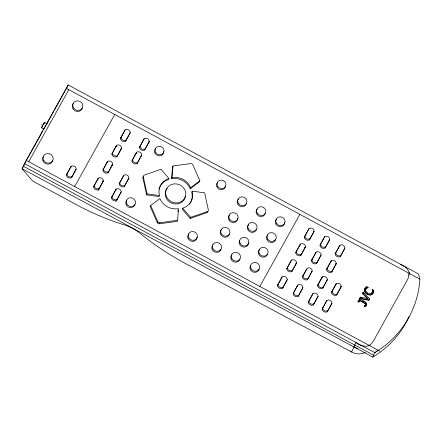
<?xml version="1.0" encoding="UTF-8"?>
<svg xmlns="http://www.w3.org/2000/svg" width="442" height="442" viewBox="0 0 442 442"><rect width="100%" height="100%" fill="white"/><g stroke="black" fill="none" stroke-linecap="round" stroke-linejoin="round"><path stroke-width="0.66" d="M371.435 293.593L372.429 292.002L372.49 289.698L373.744 290.377L373.352 292.598M366.512 304.212L366.363 305.146M171.557 178.712L172.513 167.048L172.993 165.988L190.624 163.568A1.878 1.729 24.4 0 1 192.789 164.733L199.878 180.789L199.392 181.85L190.198 188.773A16.006 14.713 24.4 0 0 171.557 178.712L172.037 177.651L172.993 165.988M177.877 211.751L177.988 210.381M177.568 220.298L178.529 208.635A16.006 14.713 24.4 0 1 159.882 198.574L150.689 205.497L150.208 206.558L157.297 222.608A1.878 1.729 24.4 0 0 159.463 223.779L177.087 221.359L177.568 220.298L159.943 222.718A1.878 1.729 24.4 0 1 157.777 221.547L150.689 205.497M369.363 345.534L370.037 345.003A24.94 22.923 24.4 0 0 375.252 337.705L407.612 279.532L408.458 277.361L409.215 272.659A11.818 10.862 24.4 0 0 404.822 266.659L400.645 264.344M373.507 291.919L373.573 291.289M365.678 289.521C364.843 294.14 374.33 295.438 372.446 289.77M364.661 289.289C363.556 293.56 370.893 297.057 373.17 292.991M365.357 304.853L365.595 303.858L365.07 303.146L359.76 300.234L358.76 302.101L357.921 301.648L358.07 301.311L358.91 301.764M408.983 275.09L409.414 273.476L409.215 272.659M41.769 124.859L41.946 124.445M43.83 129.009L41.565 127.777L42.587 125.782M47.327 123.826L44.515 122.312L44.007 123.434M24.106 165.131L22.1 168.733L372.777 357.075L374.788 352.639L381.59 348.174A107.588 98.892 24.4 0 0 419.9 279.134L418.524 273.99L68.173 84.925L24.443 163.573L22.1 168.733L32.73 181.093L79.571 206.37A118.031 46.366 29.1 0 0 123.782 224.707A21.487 8.442 29.1 0 1 140.683 233.829A117.108 46.001 29.1 0 0 184.739 263.123L351.644 352.031A14.531 13.359 24.4 0 0 365.429 352.445M66.366 88.908L66.902 87.731M67.167 87.146L68.173 84.925M66.388 174.96L71.063 166.363A3.254 2.989 24.4 0 1 76.157 169.115L71.488 177.712A3.365 3.088 24.4 0 1 66.388 174.96L71.063 166.363M71.488 177.712L76.157 169.115M103.389 180.911L98.715 189.507A3.365 3.088 24.4 0 1 93.621 186.756L98.29 178.165A3.254 2.989 24.4 0 1 103.389 180.911L97.975 190.839M93.621 186.756L98.29 178.165M102.914 170.043L107.583 161.446A3.254 2.989 24.4 0 1 112.682 164.197L108.014 172.794A3.365 3.088 24.4 0 1 102.914 170.043L107.583 161.446M111.865 153.949L116.533 145.352A3.254 2.989 24.4 0 1 121.633 148.103L116.959 156.7A3.365 3.088 24.4 0 1 111.865 153.949L116.533 145.352M120.478 138.457L125.152 129.86A3.254 2.989 24.4 0 1 130.246 132.611L125.578 141.202A3.365 3.088 24.4 0 1 120.478 138.457L125.152 129.86M108.014 172.794L112.682 164.197M116.959 156.7L121.633 148.103M125.578 141.202L130.246 132.611M121.224 191.872L116.55 200.469A3.365 3.088 24.4 0 1 111.456 197.718L116.124 189.121A3.254 2.989 24.4 0 1 121.224 191.872L115.81 201.795M111.456 197.718L116.124 189.121M119.191 183.8L123.865 175.203A3.254 2.989 24.4 0 1 128.959 177.955L124.29 186.552A3.365 3.088 24.4 0 1 119.191 183.8L123.865 175.203M131.981 160.805L136.65 152.208A3.254 2.989 24.4 0 1 141.749 154.96L137.075 163.557A3.365 3.088 24.4 0 1 131.981 160.805L136.65 152.208M149.291 141.589L144.611 150.004A3.365 3.088 24.4 0 1 139.517 147.252L144.186 138.655A3.254 2.989 24.4 0 1 149.285 141.407L148.805 142.468A3.254 2.989 24.4 0 0 148.75 141.915M144.186 138.655L139.517 147.252M124.29 186.552L128.959 177.955M137.075 163.557L141.749 154.96M144.611 150.004L149.285 141.407M168.954 178.474A16.006 14.713 24.4 0 0 159.485 195.508L159.004 196.568L146.589 194.916L142.904 178.054L143.385 176.993A1.878 1.729 24.4 0 1 144.484 175.015L161.037 169.314L168.954 178.474L168.474 179.535A16.006 14.713 24.4 0 0 158.91 189.441M146.589 194.916L147.07 193.856L143.385 176.993M157.297 222.608L157.777 221.547M159.463 223.779L159.943 222.718M190.198 188.773L190.679 187.712L199.878 180.789M206.718 212.718L207.199 211.657A1.878 1.729 24.4 0 0 208.304 209.674L204.618 192.811L192.204 191.165A16.006 14.713 24.4 0 1 182.734 208.199L182.253 209.259L190.165 218.414L206.718 212.718A1.878 1.729 24.4 0 0 207.873 211.154M192.204 191.165L191.723 192.226A16.006 14.713 24.4 0 1 189.552 204.138M190.165 218.414L190.646 217.353L207.199 211.657M277.482 285.46L282.151 276.863A3.254 2.989 24.4 0 1 287.25 279.615L282.576 288.212A3.365 3.088 24.4 0 1 277.482 285.46L282.151 276.863M286.775 268.742L291.449 260.145A3.254 2.989 24.4 0 1 296.543 262.896L291.875 271.493A3.365 3.088 24.4 0 1 286.775 268.742L291.449 260.145M295.726 252.653L300.394 244.056A3.254 2.989 24.4 0 1 305.494 246.807L300.82 255.404A3.365 3.088 24.4 0 1 295.726 252.653L300.394 244.056M304.339 237.155L309.013 228.558A3.254 2.989 24.4 0 1 314.107 231.31L309.439 239.907A3.365 3.088 24.4 0 1 304.339 237.155L309.013 228.558M282.576 288.212L287.25 279.615M291.875 271.493L296.543 262.896M300.82 255.404L305.494 246.807M309.439 239.907L314.107 231.31M293.129 293.571L297.803 284.974A3.254 2.989 24.4 0 1 302.897 287.725L298.228 296.322A3.365 3.088 24.4 0 1 293.129 293.571L297.803 284.974M302.427 276.852L307.096 268.261A3.254 2.989 24.4 0 1 312.196 271.007L307.522 279.604A3.365 3.088 24.4 0 1 302.427 276.852L306.615 269.316A3.254 2.989 24.4 0 1 307.118 269.067M311.372 260.763L316.047 252.167A3.254 2.989 24.4 0 1 321.141 254.918L316.472 263.515A3.365 3.088 24.4 0 1 311.372 260.763L315.24 253.807M315.566 253.227L316.047 252.167M319.991 245.266L324.66 236.669A3.254 2.989 24.4 0 1 329.76 239.42L325.085 248.017A3.365 3.088 24.4 0 1 319.991 245.266L324.66 236.669M298.228 296.322L302.897 287.725M307.522 279.604L312.196 271.007M316.472 263.515L321.141 254.918M325.085 248.017L329.76 239.42M308.306 302.173L312.98 293.576A3.254 2.989 24.4 0 1 318.074 296.328L313.406 304.919A3.365 3.088 24.4 0 1 308.306 302.173L312.98 293.576M317.605 285.455L322.273 276.858A3.254 2.989 24.4 0 1 327.373 279.609L322.699 288.206A3.365 3.088 24.4 0 1 317.605 285.455L322.273 276.858M326.55 269.36L331.224 260.769A3.254 2.989 24.4 0 1 336.318 263.515L331.649 272.112A3.365 3.088 24.4 0 1 326.55 269.36L331.224 260.769M335.169 253.868L339.837 245.271A3.254 2.989 24.4 0 1 344.937 248.023L340.263 256.614A3.365 3.088 24.4 0 1 335.169 253.868L339.837 245.271M313.406 304.919L318.074 296.328M322.699 288.206L327.373 279.609M331.649 272.112L336.318 263.515M340.263 256.614L344.937 248.023M322.19 309.035L326.865 300.438A3.254 2.989 24.4 0 1 331.959 303.19L327.29 311.787A3.365 3.088 24.4 0 1 322.19 309.035L326.865 300.438M331.489 292.322L336.158 283.725A3.254 2.989 24.4 0 1 341.257 286.477L336.583 295.074A3.365 3.088 24.4 0 1 331.489 292.322L336.158 283.725M327.29 311.787L331.959 303.19M336.583 295.074L341.257 286.477M359.302 299.162L359.457 298.82C361.434 300.433 368.517 301.571 366.142 305.626M359.661 298.516L359.816 298.173L369.109 299.958L368.959 300.3L359.661 298.516L360.39 297.146L368.07 298.687L362.611 293.145L362.457 293.482L367.915 299.03M360.39 297.146L360.236 297.483L361.517 297.742M369.534 299.262L369.689 298.919L363.158 292.162L363.004 292.505L363.937 293.466M358.76 302.101L359.76 300.234M365.722 289.383L368.164 287.366L366.893 286.681L364.827 288.891M366.291 305.289L365.274 306.82L364.269 306.278L365.319 304.93M372.291 290.112L372.49 289.698M365.274 306.82L365.899 305.886M373.744 290.377L373.589 290.714L372.335 290.04M373.501 292.256C371.098 299.836 359.307 290.532 366.893 286.681M43.946 123.478L44.145 123.053L43.681 123.777M42.344 126.246L41.968 127.075L42.211 126.699M42.421 126.042L42.857 125.263M42.791 125.34L43.178 124.622M43.145 124.732L44.515 122.312M43.04 130.567L23.271 166.153L373.617 355.219M43.714 129.362L54.101 110.666M54.769 109.461L65.156 90.765M65.83 89.555L66.836 87.748M28.741 161.717L68.808 89.671M74.676 186.507L114.743 114.456M259.824 286.422L299.886 214.37M357.921 301.648L359.457 298.82M362.457 293.482L363.158 292.162M368.164 287.366C366.694 287.808 365.202 289.201 365.484 290.897M364.269 306.278L365.512 304.516L365.169 303.698L359.606 300.577M368.959 300.3L369.689 298.919M42.194 126.793L41.581 127.799M378.28 350.346L374.788 352.639L24.443 163.573M370.037 345.003L368.258 345.865A12.768 11.735 24.4 0 1 363.368 346.053L361.738 345.705A12.768 11.735 24.4 0 1 355.97 342.484L351.644 352.031L350.826 350.92M147.07 193.856L159.485 195.508M66.294 88.312L419.9 279.134M362.816 301.057L363.987 301.687M364.423 305.941L365.429 306.483M26.227 160.363L379.838 351.186M366.976 292.924L367.683 293.361M365.158 302.322L365.998 302.963M182.734 208.199L190.646 217.353M365.65 291.427L365.954 291.941M366.269 303.345L366.44 303.764M357.49 348.307A14.531 13.359 24.4 0 1 353.959 346.92M408.949 316.605A103.478 95.107 24.4 0 1 372.777 357.075M52.598 160.673A5.144 4.729 24.4 0 1 45.333 163.518A5.144 4.729 24.4 0 1 43.857 155.954M82.3 107.986A5.144 4.729 24.4 0 1 75.035 110.831A5.144 4.729 24.4 0 1 73.56 103.268M70.576 167.424A3.254 2.989 24.4 0 1 71.085 167.17M75.621 169.618A3.254 2.989 24.4 0 1 75.676 170.176M71.969 176.651A3.365 3.088 24.4 0 1 66.869 173.899M97.809 179.225A3.254 2.989 24.4 0 1 98.312 178.971M102.693 180.877A3.254 2.989 24.4 0 1 102.909 181.971M99.196 188.447A3.365 3.088 24.4 0 1 94.102 185.695M108.494 171.734A3.365 3.088 24.4 0 1 103.395 168.982M107.102 162.507A3.254 2.989 24.4 0 1 107.61 162.253M111.986 164.159A3.254 2.989 24.4 0 1 112.202 165.258M117.439 155.639A3.365 3.088 24.4 0 1 112.345 152.888M116.053 146.412A3.254 2.989 24.4 0 1 116.555 146.164M121.097 148.611A3.254 2.989 24.4 0 1 121.152 149.164M126.058 140.142A3.365 3.088 24.4 0 1 120.959 137.396M129.71 133.114A3.254 2.989 24.4 0 1 129.766 133.672M115.644 190.182A3.254 2.989 24.4 0 1 116.147 189.927M120.688 192.375A3.254 2.989 24.4 0 1 120.743 192.933M117.031 199.408A3.365 3.088 24.4 0 1 111.936 196.657M124.771 185.491A3.365 3.088 24.4 0 1 119.671 182.739M128.423 178.463A3.254 2.989 24.4 0 1 128.478 179.016M137.556 162.496A3.365 3.088 24.4 0 1 132.462 159.744M136.169 153.269A3.254 2.989 24.4 0 1 136.672 153.02M141.213 155.468A3.254 2.989 24.4 0 1 141.263 156.02M145.092 148.943A3.365 3.088 24.4 0 1 139.998 146.192M134.954 204.375A4.718 4.337 24.4 0 1 128.29 206.989A4.718 4.337 24.4 0 1 126.937 200.049M163.568 151.678A4.564 4.193 24.4 0 1 157.573 155.551A4.564 4.193 24.4 0 1 155.722 148.589M142.904 178.054A1.878 1.729 24.4 0 1 143.446 176.375M185.286 196.209A10.227 9.404 24.4 0 1 171.485 203.055A10.227 9.404 24.4 0 1 167.209 188.226M172.037 177.651A16.006 14.713 24.4 0 1 190.679 187.712M225.42 186.579A4.564 4.193 24.4 0 1 218.972 189.104A4.564 4.193 24.4 0 1 217.663 182.391M196.994 237.039A4.718 4.337 24.4 0 1 190.795 241.05A4.718 4.337 24.4 0 1 188.878 233.851M221.006 249.139A4.718 4.337 24.4 0 1 214.337 251.747A4.718 4.337 24.4 0 1 212.983 244.807M229.398 234.045A4.718 4.337 24.4 0 1 222.735 236.652A4.718 4.337 24.4 0 1 221.376 229.713M237.669 218.193A4.718 4.337 24.4 0 1 231.475 222.199A4.718 4.337 24.4 0 1 229.558 215.005M246.365 203.524A4.718 4.337 24.4 0 1 239.702 206.138A4.718 4.337 24.4 0 1 238.348 199.198M239.929 258.973A4.718 4.337 24.4 0 1 233.266 261.587A4.718 4.337 24.4 0 1 231.912 254.647M248.421 242.741A4.718 4.337 24.4 0 1 242.807 246.94A4.718 4.337 24.4 0 1 239.619 240.459M256.504 229.166A4.718 4.337 24.4 0 1 249.84 231.779A4.718 4.337 24.4 0 1 248.487 224.84M265.294 213.364A4.718 4.337 24.4 0 1 258.631 215.972A4.718 4.337 24.4 0 1 257.277 209.033M284.604 222.337A4.718 4.337 24.4 0 1 278.405 226.343A4.718 4.337 24.4 0 1 276.493 219.149M275.725 239.282A4.718 4.337 24.4 0 1 269.056 241.89A4.718 4.337 24.4 0 1 267.703 234.951M267.543 253.99A4.718 4.337 24.4 0 1 260.879 256.603A4.718 4.337 24.4 0 1 259.52 249.664M259.15 269.084A4.718 4.337 24.4 0 1 253.045 271.957A4.718 4.337 24.4 0 1 250.443 265.664M292.355 270.432A3.365 3.088 24.4 0 1 287.256 267.681M301.3 254.343A3.365 3.088 24.4 0 1 296.206 251.592M299.914 245.117A3.254 2.989 24.4 0 1 300.416 244.862M304.958 247.31A3.254 2.989 24.4 0 1 305.013 247.868M283.057 287.151A3.365 3.088 24.4 0 1 277.963 284.399M296.007 263.404A3.254 2.989 24.4 0 1 296.063 263.957M286.714 280.118A3.254 2.989 24.4 0 1 286.77 280.676M313.571 231.812A3.254 2.989 24.4 0 1 313.627 232.37M309.919 238.846A3.365 3.088 24.4 0 1 304.825 236.094M329.224 239.929A3.254 2.989 24.4 0 1 329.279 240.481M325.566 246.956A3.365 3.088 24.4 0 1 320.472 244.205M308.002 278.543A3.365 3.088 24.4 0 1 302.908 275.791M311.66 271.515A3.254 2.989 24.4 0 1 311.715 272.068M298.709 295.262A3.365 3.088 24.4 0 1 293.61 292.51M297.322 286.035A3.254 2.989 24.4 0 1 297.825 285.781M302.361 288.228A3.254 2.989 24.4 0 1 302.416 288.786M320.605 255.421A3.254 2.989 24.4 0 1 320.66 255.979M316.953 262.454A3.365 3.088 24.4 0 1 311.853 259.703M323.179 287.145A3.365 3.088 24.4 0 1 318.085 284.394M332.13 271.051A3.365 3.088 24.4 0 1 327.03 268.3M321.793 277.919A3.254 2.989 24.4 0 1 322.295 277.664M326.837 280.112A3.254 2.989 24.4 0 1 326.887 280.67M330.743 261.824A3.254 2.989 24.4 0 1 331.246 261.576M335.622 263.482A3.254 2.989 24.4 0 1 335.837 264.576M339.357 246.332A3.254 2.989 24.4 0 1 339.859 246.078M344.401 248.526A3.254 2.989 24.4 0 1 344.456 249.084M340.743 255.559A3.365 3.088 24.4 0 1 335.649 252.807M313.886 303.858A3.365 3.088 24.4 0 1 308.787 301.113M327.771 310.726A3.365 3.088 24.4 0 1 322.671 307.975M326.384 301.499A3.254 2.989 24.4 0 1 326.887 301.251M331.423 303.698A3.254 2.989 24.4 0 1 331.478 304.251M337.064 294.013A3.365 3.088 24.4 0 1 331.97 291.261M335.677 284.786A3.254 2.989 24.4 0 1 336.18 284.532M340.561 286.438A3.254 2.989 24.4 0 1 340.776 287.538M43.863 160.684A5.144 4.729 24.4 0 0 52.637 160.766A5.144 4.729 24.4 0 0 47.841 153.523A5.144 4.729 24.4 0 0 43.863 160.684M73.56 107.997A5.144 4.729 24.4 0 0 82.339 108.08A5.144 4.729 24.4 0 0 77.543 100.837A5.144 4.729 24.4 0 0 73.56 107.997M126.981 204.298A4.718 4.337 24.4 0 0 135.031 204.375A4.718 4.337 24.4 0 0 130.633 197.729A4.718 4.337 24.4 0 0 126.981 204.298M155.777 152.667A4.564 4.193 24.4 0 0 163.568 152.739A4.564 4.193 24.4 0 0 159.308 146.313A4.564 4.193 24.4 0 0 155.777 152.667M166.457 196.552A10.227 9.404 24.4 0 0 183.811 199.602A10.227 9.404 24.4 0 0 176.977 183.999A10.227 9.404 24.4 0 0 166.457 196.552M217.724 186.469A4.564 4.193 24.4 0 0 225.508 186.541A4.564 4.193 24.4 0 0 221.254 180.115A4.564 4.193 24.4 0 0 217.724 186.469M188.922 238.1A4.718 4.337 24.4 0 0 196.977 238.172A4.718 4.337 24.4 0 0 192.574 231.531A4.718 4.337 24.4 0 0 188.922 238.1M213.027 249.056A4.718 4.337 24.4 0 0 221.083 249.133A4.718 4.337 24.4 0 0 216.679 242.487A4.718 4.337 24.4 0 0 213.027 249.056M221.42 233.967A4.718 4.337 24.4 0 0 229.475 234.039A4.718 4.337 24.4 0 0 225.072 227.398A4.718 4.337 24.4 0 0 221.42 233.967M229.602 219.254A4.718 4.337 24.4 0 0 237.652 219.326A4.718 4.337 24.4 0 0 233.254 212.685A4.718 4.337 24.4 0 0 229.602 219.254M238.393 203.447A4.718 4.337 24.4 0 0 246.443 203.524A4.718 4.337 24.4 0 0 242.045 196.878A4.718 4.337 24.4 0 0 238.393 203.447M231.956 258.896A4.718 4.337 24.4 0 0 240.006 258.973A4.718 4.337 24.4 0 0 235.608 252.327A4.718 4.337 24.4 0 0 231.956 258.896M240.349 243.802A4.718 4.337 24.4 0 0 248.398 243.879A4.718 4.337 24.4 0 0 244.001 237.232A4.718 4.337 24.4 0 0 240.349 243.802M248.531 229.089A4.718 4.337 24.4 0 0 256.581 229.166A4.718 4.337 24.4 0 0 252.183 222.519A4.718 4.337 24.4 0 0 248.531 229.089M257.316 213.287A4.718 4.337 24.4 0 0 265.371 213.359A4.718 4.337 24.4 0 0 260.968 206.718A4.718 4.337 24.4 0 0 257.316 213.287M276.537 223.398A4.718 4.337 24.4 0 0 284.587 223.47A4.718 4.337 24.4 0 0 280.189 216.829A4.718 4.337 24.4 0 0 276.537 223.398M267.747 239.199A4.718 4.337 24.4 0 0 275.797 239.277A4.718 4.337 24.4 0 0 271.399 232.63A4.718 4.337 24.4 0 0 267.747 239.199M259.565 253.912A4.718 4.337 24.4 0 0 267.62 253.99A4.718 4.337 24.4 0 0 263.217 247.343A4.718 4.337 24.4 0 0 259.565 253.912M251.172 269.007A4.718 4.337 24.4 0 0 259.227 269.084A4.718 4.337 24.4 0 0 254.824 262.438A4.718 4.337 24.4 0 0 251.172 269.007"/></g></svg>
